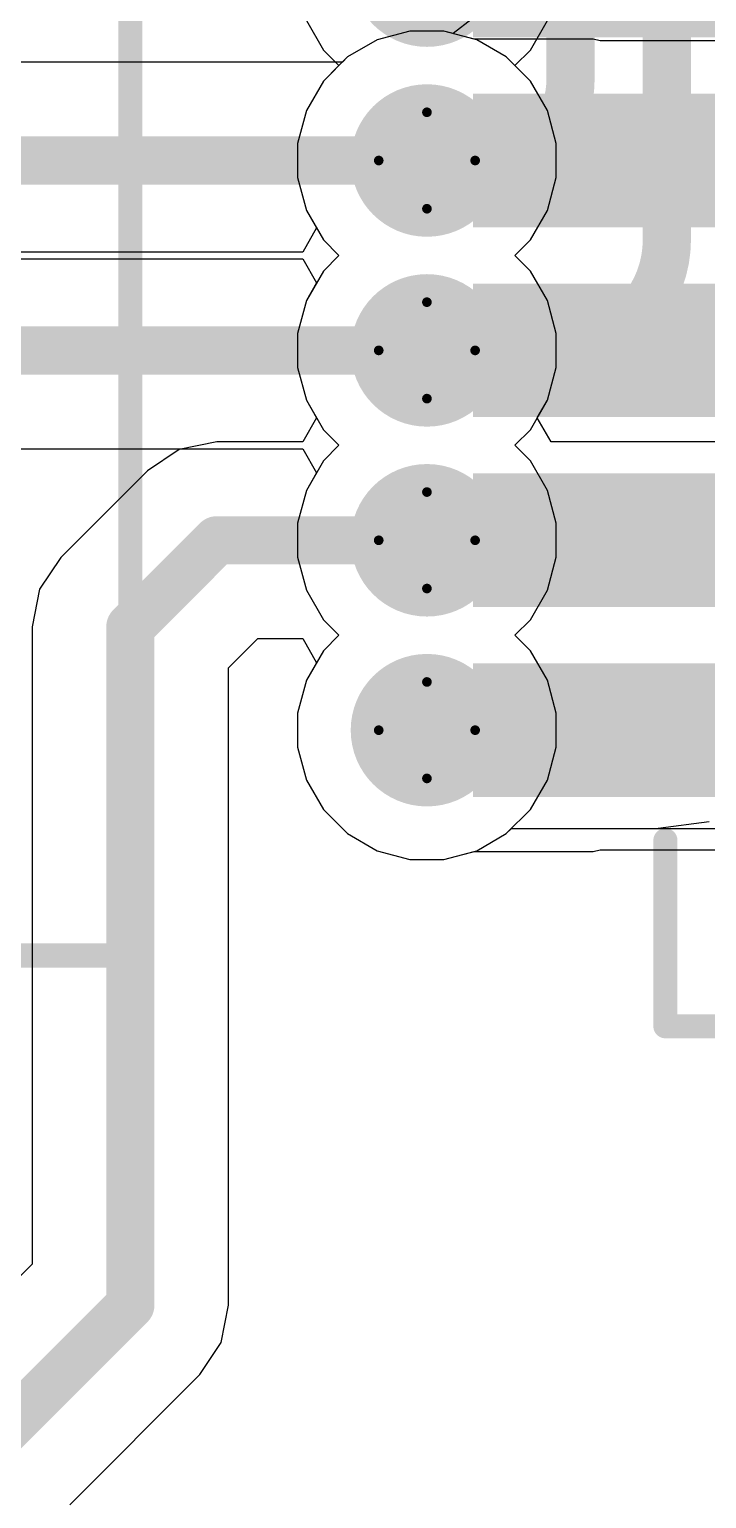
# Model space of a CAD drawing. Header units: inches. Extents: x -17.5 to 14.7, y -6.2 to 5.9.
# Drawn here: x 3.2231 to 3.3635, y 1.3479 to 1.6525 of the extents above; entities that cross this region are included whole.
import ezdxf

# ---------------------------------------------------------------- set-up
doc = ezdxf.new("R2010")
doc.units = ezdxf.units.IN
doc.header["$MEASUREMENT"] = 0
for name, color, linetype in [('Bottom Layer', 5, 'Continuous'), ('Bottom Solder', 6, 'Continuous'), ('Drill Drawing', 1, 'Continuous'), ('Ground Layer', 76, 'Continuous'), ('Power Layer', 16, 'Continuous'), ('Top Layer', 1, 'Continuous'), ('Top Overlay', 2, 'Continuous'), ('Top Paste', 8, 'Continuous'), ('Top Solder', 216, 'Continuous'), ('Via Holes', 16, 'Continuous')]:
    doc.layers.add(name, color=color, linetype=linetype)

# ---------------------------------------------------------------- blocks, each defined once
blk = doc.blocks.new('ESP32_WROOM_32UE_N16_63')
at = {"layer": 'Top Overlay'}
for points in [[(0.356, 0.399, 0.005, 0.005, 0), (-0.356, 0.399, 0.005, 0.005, 0)], [(0.356, 0.375, 0.005, 0.005, 0), (0.356, 0.399, 0.005, 0.005, 0)]]:
    blk.add_lwpolyline(points, format="xyseb", dxfattribs=at)
blk.add_lwpolyline([(0.35475, 0.399, 0.0025, 0.0025, 1), (0.35725, 0.399, 0.0025, 0.0025, 1)], format="xyseb", close=True, dxfattribs=at)
blk.add_lwpolyline([(0.35475, 0.399, 0.0025, 0.0025, 1), (0.35725, 0.399, 0.0025, 0.0025, 1)], format="xyseb", close=True, dxfattribs=at)
blk = doc.blocks.new('V________T______143')
at = {"layer": 'Top Layer'}
for points in [[(-0.02953, -0.01821), (-0.00984, -0.01821), (-0.00984, -0.0812), (-0.02953, -0.0812)], [(0.00984, -0.01821), (0.02953, -0.01821), (0.02953, -0.0812), (0.00984, -0.0812)], [(0.04921, -0.01821), (0.0689, -0.01821), (0.0689, -0.0812), (0.04921, -0.0812)], [(0.08858, -0.01821), (0.10827, -0.01821), (0.10827, -0.0812), (0.08858, -0.0812)]]:
    blk.add_hatch(color=1, dxfattribs=at).paths.add_polyline_path(points)
at = {"layer": 'Top Paste'}
for points in [[(-0.02953, -0.01821), (-0.00984, -0.01821), (-0.00984, -0.0812), (-0.02953, -0.0812)], [(0.00984, -0.01821), (0.02953, -0.01821), (0.02953, -0.0812), (0.00984, -0.0812)], [(0.04921, -0.01821), (0.0689, -0.01821), (0.0689, -0.0812), (0.04921, -0.0812)], [(0.08858, -0.01821), (0.10827, -0.01821), (0.10827, -0.0812), (0.08858, -0.0812)]]:
    blk.add_hatch(color=8, dxfattribs=at).paths.add_polyline_path(points)
at = {"layer": 'Top Solder'}
for points in [[(-0.0729, -0.01421), (-0.04521, -0.01421), (-0.04521, -0.0852), (-0.0729, -0.0852)], [(-0.03353, -0.01421), (-0.00584, -0.01421), (-0.00584, -0.0852), (-0.03353, -0.0852)], [(0.00584, -0.01421), (0.03353, -0.01421), (0.03353, -0.0852), (0.00584, -0.0852)], [(0.04521, -0.01421), (0.0729, -0.01421), (0.0729, -0.0852), (0.04521, -0.0852)], [(0.08458, -0.01421), (0.11227, -0.01421), (0.11227, -0.0852), (0.08458, -0.0852)]]:
    blk.add_hatch(color=216, dxfattribs=at).paths.add_polyline_path(points)
at = {"layer": 'Top Overlay'}
for points in [[(0.15981, -0.04528, 0.005, 0.005, 0), (0.15981, -0.00474, 0.005, 0.005, 0)], [(0.15981, -0.04528, 0.005, 0.005, 0), (0.12128, -0.04528, 0.005, 0.005, 0)]]:
    blk.add_lwpolyline(points, format="xyseb", dxfattribs=at)
for points in [[(0.12003, -0.04528, 0.0025, 0.0025, 1), (0.12253, -0.04528, 0.0025, 0.0025, 1)], [(0.15856, -0.04528, 0.0025, 0.0025, 1), (0.16106, -0.04528, 0.0025, 0.0025, 1)], [(0.15856, -0.04528, 0.0025, 0.0025, 1), (0.16106, -0.04528, 0.0025, 0.0025, 1)]]:
    blk.add_lwpolyline(points, format="xyseb", close=True, dxfattribs=at)

msp = doc.modelspace()

# ---------------------------------------------------------------- hatches: boundary and pattern name
at = {"layer": 'Bottom Layer'}
h = msp.add_hatch(color=5, dxfattribs=at)
edge = h.paths.add_edge_path()
edge.add_arc((3.30552, 1.62529), 0.01181, 0, 360)
h = msp.add_hatch(color=5, dxfattribs=at)
edge = h.paths.add_edge_path()
edge.add_arc((3.30552, 1.58592), 0.01181, 0, 360)
h = msp.add_hatch(color=5, dxfattribs=at)
edge = h.paths.add_edge_path()
edge.add_arc((3.30552, 1.54655), 0.01181, 0, 360)
h = msp.add_hatch(color=5, dxfattribs=at)
edge = h.paths.add_edge_path()
edge.add_arc((3.30552, 1.50718), 0.01181, 0, 360)
at = {"layer": 'Bottom Solder'}
h = msp.add_hatch(color=6, dxfattribs=at)
edge = h.paths.add_edge_path()
edge.add_arc((3.30552, 1.66466), 0.01581, 0, 360)
h = msp.add_hatch(color=6, dxfattribs=at)
edge = h.paths.add_edge_path()
edge.add_arc((3.30552, 1.62529), 0.01581, 0, 360)
h = msp.add_hatch(color=6, dxfattribs=at)
edge = h.paths.add_edge_path()
edge.add_arc((3.30552, 1.58592), 0.01581, 0, 360)
h = msp.add_hatch(color=6, dxfattribs=at)
edge = h.paths.add_edge_path()
edge.add_arc((3.30552, 1.54655), 0.01581, 0, 360)
h = msp.add_hatch(color=6, dxfattribs=at)
edge = h.paths.add_edge_path()
edge.add_arc((3.30552, 1.50718), 0.01581, 0, 360)
at = {"layer": 'Ground Layer'}
h = msp.add_hatch(color=76, dxfattribs=at)
edge = h.paths.add_edge_path()
edge.add_arc((3.30552, 1.62529), 0.01181, 0, 360)
h = msp.add_hatch(color=76, dxfattribs=at)
edge = h.paths.add_edge_path()
edge.add_arc((3.30552, 1.58592), 0.01181, 0, 360)
h = msp.add_hatch(color=76, dxfattribs=at)
edge = h.paths.add_edge_path()
edge.add_arc((3.30552, 1.54655), 0.01181, 0, 360)
h = msp.add_hatch(color=76, dxfattribs=at)
edge = h.paths.add_edge_path()
edge.add_arc((3.30552, 1.50718), 0.01181, 0, 360)
at = {"layer": 'Power Layer'}
h = msp.add_hatch(color=16, dxfattribs=at)
edge = h.paths.add_edge_path()
edge.add_arc((3.30552, 1.62529), 0.01181, 0, 360)
h = msp.add_hatch(color=16, dxfattribs=at)
edge = h.paths.add_edge_path()
edge.add_arc((3.30552, 1.58592), 0.01181, 0, 360)
h = msp.add_hatch(color=16, dxfattribs=at)
edge = h.paths.add_edge_path()
edge.add_arc((3.30552, 1.54655), 0.01181, 0, 360)
h = msp.add_hatch(color=16, dxfattribs=at)
edge = h.paths.add_edge_path()
edge.add_arc((3.30552, 1.50718), 0.01181, 0, 360)
at = {"layer": 'Top Layer'}
h = msp.add_hatch(color=1, dxfattribs=at)
edge = h.paths.add_edge_path()
edge.add_arc((3.30552, 1.62529), 0.01181, 0, 360)
for points in [[(3.34, 1.61545), (3.34, 1.63513), (3.30552, 1.63513), (3.30552, 1.61545)], [(3.34, 1.57608), (3.34, 1.59576), (3.30552, 1.59576), (3.30552, 1.57608)], [(3.34, 1.53671), (3.34, 1.55639), (3.30552, 1.55639), (3.30552, 1.53671)], [(3.34, 1.49734), (3.34, 1.51702), (3.30552, 1.51702), (3.30552, 1.49734)]]:
    msp.add_hatch(color=1, dxfattribs=at).paths.add_polyline_path(points)
h = msp.add_hatch(color=1, dxfattribs=at)
edge = h.paths.add_edge_path()
edge.add_arc((3.30552, 1.58592), 0.01181, 0, 360)
h = msp.add_hatch(color=1, dxfattribs=at)
edge = h.paths.add_edge_path()
edge.add_arc((3.30552, 1.54655), 0.01181, 0, 360)
h = msp.add_hatch(color=1, dxfattribs=at)
edge = h.paths.add_edge_path()
edge.add_arc((3.30552, 1.50718), 0.01181, 0, 360)
at = {"layer": 'Top Solder'}
h = msp.add_hatch(color=216, dxfattribs=at)
edge = h.paths.add_edge_path()
edge.add_arc((3.30552, 1.66466), 0.01581, 0, 360)
h = msp.add_hatch(color=216, dxfattribs=at)
edge = h.paths.add_edge_path()
edge.add_arc((3.30552, 1.62529), 0.01581, 0, 360)
h = msp.add_hatch(color=216, dxfattribs=at)
edge = h.paths.add_edge_path()
edge.add_arc((3.30552, 1.58592), 0.01581, 0, 360)
h = msp.add_hatch(color=216, dxfattribs=at)
edge = h.paths.add_edge_path()
edge.add_arc((3.30552, 1.54655), 0.01581, 0, 360)
h = msp.add_hatch(color=216, dxfattribs=at)
edge = h.paths.add_edge_path()
edge.add_arc((3.30552, 1.50718), 0.01581, 0, 360)
at = {"layer": 'Via Holes'}
h = msp.add_hatch(color=7, dxfattribs=at)
edge = h.paths.add_edge_path()
edge.add_arc((3.30552, 1.62529), 0.00591, 0, 360)
h = msp.add_hatch(color=7, dxfattribs=at)
edge = h.paths.add_edge_path()
edge.add_arc((3.30552, 1.58592), 0.00591, 0, 360)
h = msp.add_hatch(color=7, dxfattribs=at)
edge = h.paths.add_edge_path()
edge.add_arc((3.30552, 1.54655), 0.00591, 0, 360)
h = msp.add_hatch(color=7, dxfattribs=at)
edge = h.paths.add_edge_path()
edge.add_arc((3.30552, 1.50718), 0.00591, 0, 360)

# ---------------------------------------------------------------- linework, layer by layer
at = {"layer": 'Bottom Layer'}
for p, q in [((3.30199, 1.6521), (3.29517, 1.65028)), ((3.30904, 1.6521), (3.30199, 1.6521)), ((3.31586, 1.65028), (3.30904, 1.6521)), ((3.29517, 1.65028), (3.28905, 1.64675)), ((3.32198, 1.64675), (3.31586, 1.65028)), ((3.28799, 1.64568), (3.05829, 1.64568)), ((3.28905, 1.64675), (3.28799, 1.64568)), ((3.32697, 1.64175), (3.32198, 1.64675)), ((3.3305, 1.63564), (3.32697, 1.64175)), ((3.33233, 1.62882), (3.3305, 1.63564)), ((3.33233, 1.62176), (3.33233, 1.62882)), ((3.3305, 1.61494), (3.33233, 1.62176)), ((3.32697, 1.60883), (3.3305, 1.61494)), ((3.32375, 1.60561), (3.32697, 1.60883)), ((3.32697, 1.60238), (3.32375, 1.60561)), ((3.06674, 1.6049), (3.27975, 1.6049)), ((3.27975, 1.6049), (3.28263, 1.5999)), ((3.3305, 1.59627), (3.32697, 1.60238)), ((3.28263, 1.5999), (3.28053, 1.59627)), ((3.28053, 1.59627), (3.2787, 1.58945)), ((3.33233, 1.58945), (3.3305, 1.59627)), ((3.2787, 1.58945), (3.2787, 1.58239)), ((3.33233, 1.58239), (3.33233, 1.58945)), ((3.2787, 1.58239), (3.28053, 1.57557)), ((3.3305, 1.57557), (3.33233, 1.58239)), ((3.28053, 1.57557), (3.28263, 1.57194)), ((3.3284, 1.57194), (3.3305, 1.57557)), ((3.28263, 1.57194), (3.27975, 1.56694)), ((3.33128, 1.56694), (3.3284, 1.57194)), ((3.26196, 1.56694), (3.25416, 1.56539)), ((3.27975, 1.56694), (3.26196, 1.56694)), ((3.4081, 1.56694), (3.33128, 1.56694)), ((3.25416, 1.56539), (3.24754, 1.56097)), ((3.24754, 1.56097), (3.22958, 1.54301)), ((3.22958, 1.54301), (3.22516, 1.53639)), ((3.22516, 1.53639), (3.22361, 1.52859)), ((3.22361, 1.52859), (3.22361, 1.39645)), ((3.26439, 1.52014), (3.27041, 1.52616)), ((3.27041, 1.52616), (3.27975, 1.52616)), ((3.27975, 1.52616), (3.28263, 1.52116)), ((3.26439, 1.388), (3.26439, 1.52014)), ((3.28263, 1.52116), (3.28053, 1.51753)), ((3.28053, 1.51753), (3.2787, 1.51071)), ((3.2787, 1.51071), (3.2787, 1.50365)), ((3.2787, 1.50365), (3.28053, 1.49683)), ((3.28053, 1.49683), (3.28406, 1.49072)), ((3.28406, 1.49072), (3.28905, 1.48573)), ((3.32198, 1.48573), (3.32304, 1.48679)), ((3.32304, 1.48679), (3.44175, 1.48679)), ((3.28905, 1.48573), (3.29517, 1.4822)), ((3.31586, 1.4822), (3.32198, 1.48573)), ((3.29517, 1.4822), (3.30199, 1.48037)), ((3.30904, 1.48037), (3.31586, 1.4822)), ((3.30199, 1.48037), (3.30904, 1.48037)), ((3.22361, 1.39645), (3.20855, 1.38139)), ((3.26284, 1.3802), (3.26439, 1.388)), ((3.25842, 1.37358), (3.26284, 1.3802)), ((3.23142, 1.34658), (3.25842, 1.37358))]:
    msp.add_line(p, q, dxfattribs=at)
for points in [[(3.05829, 1.62529, 0.01, 0.01, 0), (3.30552, 1.62529, 0.01, 0.01, 0)], [(3.244, 1.52859, 0.01, 0.01, 0), (3.26196, 1.54655, 0.01, 0.01, 0)], [(3.26196, 1.54655, 0.01, 0.01, 0), (3.30552, 1.54655, 0.01, 0.01, 0)], [(3.30552, 1.54655, 0.01, 0.01, 0), (3.41655, 1.54655, 0.01, 0.01, 0)], [(3.244, 1.388, 0.01, 0.01, 0), (3.244, 1.52859, 0.01, 0.01, 0)], [(3.30552, 1.50718, 0.01, 0.01, 0), (3.44175, 1.50718, 0.01, 0.01, 0)], [(3.217, 1.361, 0.01, 0.01, 0), (3.244, 1.388, 0.01, 0.01, 0)]]:
    msp.add_lwpolyline(points, format="xyseb", dxfattribs=at)
for points in [[(3.30302, 1.62529, 0.005, 0.005, 1), (3.30802, 1.62529, 0.005, 0.005, 1)], [(3.25946, 1.54655, 0.005, 0.005, 1), (3.26446, 1.54655, 0.005, 0.005, 1)], [(3.25946, 1.54655, 0.005, 0.005, 1), (3.26446, 1.54655, 0.005, 0.005, 1)], [(3.30302, 1.54655, 0.005, 0.005, 1), (3.30802, 1.54655, 0.005, 0.005, 1)], [(3.30302, 1.54655, 0.005, 0.005, 1), (3.30802, 1.54655, 0.005, 0.005, 1)], [(3.2415, 1.52859, 0.005, 0.005, 1), (3.2465, 1.52859, 0.005, 0.005, 1)], [(3.2415, 1.52859, 0.005, 0.005, 1), (3.2465, 1.52859, 0.005, 0.005, 1)], [(3.30302, 1.50718, 0.005, 0.005, 1), (3.30802, 1.50718, 0.005, 0.005, 1)], [(3.2415, 1.388, 0.005, 0.005, 1), (3.2465, 1.388, 0.005, 0.005, 1)], [(3.2415, 1.388, 0.005, 0.005, 1), (3.2465, 1.388, 0.005, 0.005, 1)]]:
    msp.add_lwpolyline(points, format="xyseb", close=True, dxfattribs=at)
at = {"layer": 'Drill Drawing'}
for points in [[(3.29552, 1.62529, 0.002, 0.002, 0), (3.30552, 1.63529, 0.002, 0.002, 0)], [(3.30552, 1.63529, 0.002, 0.002, 0), (3.31552, 1.62529, 0.002, 0.002, 0)], [(3.29552, 1.62529, 0.002, 0.002, 0), (3.30552, 1.61529, 0.002, 0.002, 0)], [(3.30552, 1.61529, 0.002, 0.002, 0), (3.31552, 1.62529, 0.002, 0.002, 0)], [(3.29552, 1.58592, 0.002, 0.002, 0), (3.30552, 1.59592, 0.002, 0.002, 0)], [(3.30552, 1.59592, 0.002, 0.002, 0), (3.31552, 1.58592, 0.002, 0.002, 0)], [(3.29552, 1.58592, 0.002, 0.002, 0), (3.30552, 1.57592, 0.002, 0.002, 0)], [(3.30552, 1.57592, 0.002, 0.002, 0), (3.31552, 1.58592, 0.002, 0.002, 0)], [(3.29552, 1.54655, 0.002, 0.002, 0), (3.30552, 1.55655, 0.002, 0.002, 0)], [(3.30552, 1.55655, 0.002, 0.002, 0), (3.31552, 1.54655, 0.002, 0.002, 0)], [(3.29552, 1.54655, 0.002, 0.002, 0), (3.30552, 1.53655, 0.002, 0.002, 0)], [(3.30552, 1.53655, 0.002, 0.002, 0), (3.31552, 1.54655, 0.002, 0.002, 0)], [(3.29552, 1.50718, 0.002, 0.002, 0), (3.30552, 1.51718, 0.002, 0.002, 0)], [(3.30552, 1.51718, 0.002, 0.002, 0), (3.31552, 1.50718, 0.002, 0.002, 0)], [(3.29552, 1.50718, 0.002, 0.002, 0), (3.30552, 1.49718, 0.002, 0.002, 0)], [(3.30552, 1.49718, 0.002, 0.002, 0), (3.31552, 1.50718, 0.002, 0.002, 0)]]:
    msp.add_lwpolyline(points, format="xyseb", dxfattribs=at)
for points in [[(3.30502, 1.63529, 0.001, 0.001, 1), (3.30602, 1.63529, 0.001, 0.001, 1)], [(3.30502, 1.63529, 0.001, 0.001, 1), (3.30602, 1.63529, 0.001, 0.001, 1)], [(3.29502, 1.62529, 0.001, 0.001, 1), (3.29602, 1.62529, 0.001, 0.001, 1)], [(3.29502, 1.62529, 0.001, 0.001, 1), (3.29602, 1.62529, 0.001, 0.001, 1)], [(3.31502, 1.62529, 0.001, 0.001, 1), (3.31602, 1.62529, 0.001, 0.001, 1)], [(3.31502, 1.62529, 0.001, 0.001, 1), (3.31602, 1.62529, 0.001, 0.001, 1)], [(3.30502, 1.61529, 0.001, 0.001, 1), (3.30602, 1.61529, 0.001, 0.001, 1)], [(3.30502, 1.61529, 0.001, 0.001, 1), (3.30602, 1.61529, 0.001, 0.001, 1)], [(3.30502, 1.59592, 0.001, 0.001, 1), (3.30602, 1.59592, 0.001, 0.001, 1)], [(3.30502, 1.59592, 0.001, 0.001, 1), (3.30602, 1.59592, 0.001, 0.001, 1)], [(3.29502, 1.58592, 0.001, 0.001, 1), (3.29602, 1.58592, 0.001, 0.001, 1)], [(3.29502, 1.58592, 0.001, 0.001, 1), (3.29602, 1.58592, 0.001, 0.001, 1)], [(3.31502, 1.58592, 0.001, 0.001, 1), (3.31602, 1.58592, 0.001, 0.001, 1)], [(3.31502, 1.58592, 0.001, 0.001, 1), (3.31602, 1.58592, 0.001, 0.001, 1)], [(3.30502, 1.57592, 0.001, 0.001, 1), (3.30602, 1.57592, 0.001, 0.001, 1)], [(3.30502, 1.57592, 0.001, 0.001, 1), (3.30602, 1.57592, 0.001, 0.001, 1)], [(3.30502, 1.55655, 0.001, 0.001, 1), (3.30602, 1.55655, 0.001, 0.001, 1)], [(3.30502, 1.55655, 0.001, 0.001, 1), (3.30602, 1.55655, 0.001, 0.001, 1)], [(3.29502, 1.54655, 0.001, 0.001, 1), (3.29602, 1.54655, 0.001, 0.001, 1)], [(3.29502, 1.54655, 0.001, 0.001, 1), (3.29602, 1.54655, 0.001, 0.001, 1)], [(3.31502, 1.54655, 0.001, 0.001, 1), (3.31602, 1.54655, 0.001, 0.001, 1)], [(3.31502, 1.54655, 0.001, 0.001, 1), (3.31602, 1.54655, 0.001, 0.001, 1)], [(3.30502, 1.53655, 0.001, 0.001, 1), (3.30602, 1.53655, 0.001, 0.001, 1)], [(3.30502, 1.53655, 0.001, 0.001, 1), (3.30602, 1.53655, 0.001, 0.001, 1)], [(3.30502, 1.51718, 0.001, 0.001, 1), (3.30602, 1.51718, 0.001, 0.001, 1)], [(3.30502, 1.51718, 0.001, 0.001, 1), (3.30602, 1.51718, 0.001, 0.001, 1)], [(3.29502, 1.50718, 0.001, 0.001, 1), (3.29602, 1.50718, 0.001, 0.001, 1)], [(3.29502, 1.50718, 0.001, 0.001, 1), (3.29602, 1.50718, 0.001, 0.001, 1)], [(3.31502, 1.50718, 0.001, 0.001, 1), (3.31602, 1.50718, 0.001, 0.001, 1)], [(3.31502, 1.50718, 0.001, 0.001, 1), (3.31602, 1.50718, 0.001, 0.001, 1)], [(3.30502, 1.49718, 0.001, 0.001, 1), (3.30602, 1.49718, 0.001, 0.001, 1)], [(3.30502, 1.49718, 0.001, 0.001, 1), (3.30602, 1.49718, 0.001, 0.001, 1)]]:
    msp.add_lwpolyline(points, format="xyseb", close=True, dxfattribs=at)
at = {"layer": 'Ground Layer'}
for p, q in [((3.31489, 1.65464), (3.31093, 1.6516)), ((3.30199, 1.6521), (3.29517, 1.65028)), ((3.30904, 1.6521), (3.30199, 1.6521)), ((3.31093, 1.6516), (3.30904, 1.6521)), ((3.29517, 1.65028), (3.28905, 1.64675)), ((3.28905, 1.64675), (3.28406, 1.64175)), ((3.28406, 1.64175), (3.28053, 1.63564)), ((3.28053, 1.63564), (3.2787, 1.62882)), ((3.2787, 1.62882), (3.2787, 1.62176)), ((3.2787, 1.62176), (3.28053, 1.61494)), ((3.28053, 1.61494), (3.28406, 1.60883)), ((3.28406, 1.60883), (3.28728, 1.60561)), ((3.28728, 1.60561), (3.28406, 1.60238)), ((3.28406, 1.60238), (3.28053, 1.59627)), ((3.28053, 1.59627), (3.2787, 1.58945)), ((3.2787, 1.58945), (3.2787, 1.58239)), ((3.2787, 1.58239), (3.28053, 1.57557)), ((3.28053, 1.57557), (3.28406, 1.56946)), ((3.28406, 1.56946), (3.28728, 1.56624)), ((3.28728, 1.56624), (3.28406, 1.56301)), ((3.28406, 1.56301), (3.28053, 1.5569)), ((3.28053, 1.5569), (3.2787, 1.55008)), ((3.2787, 1.55008), (3.2787, 1.54302)), ((3.2787, 1.54302), (3.28053, 1.5362)), ((3.28053, 1.5362), (3.28406, 1.53009)), ((3.28406, 1.53009), (3.28728, 1.52687)), ((3.28728, 1.52687), (3.28406, 1.52364)), ((3.28406, 1.52364), (3.28053, 1.51753)), ((3.28053, 1.51753), (3.2787, 1.51071)), ((3.2787, 1.51071), (3.2787, 1.50365)), ((3.2787, 1.50365), (3.28053, 1.49683)), ((3.28053, 1.49683), (3.28406, 1.49072)), ((3.28406, 1.49072), (3.28905, 1.48573)), ((3.32198, 1.48573), (3.32304, 1.48679)), ((3.32304, 1.48679), (3.35306, 1.48679)), ((3.35306, 1.48679), (3.35347, 1.48687)), ((3.35347, 1.48687), (3.36408, 1.48827)), ((3.28905, 1.48573), (3.29517, 1.4822)), ((3.31586, 1.4822), (3.32198, 1.48573)), ((3.29517, 1.4822), (3.30199, 1.48037)), ((3.30904, 1.48037), (3.31586, 1.4822)), ((3.30199, 1.48037), (3.30904, 1.48037))]:
    msp.add_line(p, q, dxfattribs=at)
for points in [[(3.35529, 1.60883, 0.01, 0.01, 0), (3.35529, 2.36471, 0.01, 0.01, 0)], [(3.33529, 1.64175, 0.01, 0.01, 0), (3.33529, 2.35471, 0.01, 0.01, 0)], [(3.33529, 1.64175, 0.01, 0.01, -0.138303), (3.33286, 1.63315, 0.01, 0.01, 0)], [(3.33286, 1.63315, 0.01, 0.01, -0.118384), (3.32742, 1.62772, 0.01, 0.01, 0)], [(3.30552, 1.62529, 0.01, 0.01, 0), (3.31882, 1.62529, 0.01, 0.01, 0)], [(3.32742, 1.62772, 0.01, 0.01, -0.138303), (3.31882, 1.62529, 0.01, 0.01, 0)], [(3.35529, 1.60883, 0.01, 0.01, -0.111524), (3.35306, 1.59898, 0.01, 0.01, 0)], [(3.35306, 1.59898, 0.01, 0.01, -0.172242), (3.34222, 1.58815, 0.01, 0.01, 0)], [(3.34222, 1.58815, 0.01, 0.01, -0.111524), (3.33238, 1.58592, 0.01, 0.01, 0)], [(3.30552, 1.58592, 0.01, 0.01, 0), (3.33238, 1.58592, 0.01, 0.01, 0)], [(3.37529, 1.52941, 0.01, 0.01, -0.414214), (3.35306, 1.50718, 0.01, 0.01, 0)], [(3.30552, 1.50718, 0.01, 0.01, 0), (3.35306, 1.50718, 0.01, 0.01, 0)]]:
    msp.add_lwpolyline(points, format="xyseb", dxfattribs=at)
for points in [[(3.33279, 1.64175, 0.005, 0.005, 1), (3.33779, 1.64175, 0.005, 0.005, 1)], [(3.33279, 1.64175, 0.005, 0.005, 1), (3.33779, 1.64175, 0.005, 0.005, 1)], [(3.33036, 1.63315, 0.005, 0.005, 1), (3.33536, 1.63315, 0.005, 0.005, 1)], [(3.33036, 1.63315, 0.005, 0.005, 1), (3.33536, 1.63315, 0.005, 0.005, 1)], [(3.30302, 1.62529, 0.005, 0.005, 1), (3.30802, 1.62529, 0.005, 0.005, 1)], [(3.31632, 1.62529, 0.005, 0.005, 1), (3.32132, 1.62529, 0.005, 0.005, 1)], [(3.31632, 1.62529, 0.005, 0.005, 1), (3.32132, 1.62529, 0.005, 0.005, 1)], [(3.32492, 1.62772, 0.005, 0.005, 1), (3.32992, 1.62772, 0.005, 0.005, 1)], [(3.32492, 1.62772, 0.005, 0.005, 1), (3.32992, 1.62772, 0.005, 0.005, 1)], [(3.35279, 1.60883, 0.005, 0.005, 1), (3.35779, 1.60883, 0.005, 0.005, 1)], [(3.35279, 1.60883, 0.005, 0.005, 1), (3.35779, 1.60883, 0.005, 0.005, 1)], [(3.35056, 1.59898, 0.005, 0.005, 1), (3.35556, 1.59898, 0.005, 0.005, 1)], [(3.35056, 1.59898, 0.005, 0.005, 1), (3.35556, 1.59898, 0.005, 0.005, 1)], [(3.33972, 1.58815, 0.005, 0.005, 1), (3.34472, 1.58815, 0.005, 0.005, 1)], [(3.33972, 1.58815, 0.005, 0.005, 1), (3.34472, 1.58815, 0.005, 0.005, 1)], [(3.30302, 1.58592, 0.005, 0.005, 1), (3.30802, 1.58592, 0.005, 0.005, 1)], [(3.32988, 1.58592, 0.005, 0.005, 1), (3.33488, 1.58592, 0.005, 0.005, 1)], [(3.32988, 1.58592, 0.005, 0.005, 1), (3.33488, 1.58592, 0.005, 0.005, 1)], [(3.30302, 1.50718, 0.005, 0.005, 1), (3.30802, 1.50718, 0.005, 0.005, 1)], [(3.35056, 1.50718, 0.005, 0.005, 1), (3.35556, 1.50718, 0.005, 0.005, 1)], [(3.35056, 1.50718, 0.005, 0.005, 1), (3.35556, 1.50718, 0.005, 0.005, 1)]]:
    msp.add_lwpolyline(points, format="xyseb", close=True, dxfattribs=at)
at = {"layer": 'Power Layer'}
for p, q in [((3.28053, 1.65431), (3.28406, 1.6482)), ((3.32697, 1.6482), (3.3305, 1.65431)), ((3.28406, 1.6482), (3.28728, 1.64498)), ((3.32375, 1.64498), (3.32697, 1.6482)), ((3.28728, 1.64498), (3.28406, 1.64175)), ((3.32697, 1.64175), (3.32375, 1.64498)), ((3.28406, 1.64175), (3.28053, 1.63564)), ((3.3305, 1.63564), (3.32697, 1.64175)), ((3.28053, 1.63564), (3.2787, 1.62882)), ((3.33233, 1.62882), (3.3305, 1.63564)), ((3.2787, 1.62882), (3.2787, 1.62176)), ((3.33233, 1.62176), (3.33233, 1.62882)), ((3.2787, 1.62176), (3.28053, 1.61494)), ((3.3305, 1.61494), (3.33233, 1.62176)), ((3.28053, 1.61494), (3.28406, 1.60883)), ((3.32697, 1.60883), (3.3305, 1.61494)), ((3.28406, 1.60883), (3.28728, 1.60561)), ((3.32375, 1.60561), (3.32697, 1.60883)), ((3.28728, 1.60561), (3.28406, 1.60238)), ((3.32697, 1.60238), (3.32375, 1.60561)), ((3.28406, 1.60238), (3.28053, 1.59627)), ((3.3305, 1.59627), (3.32697, 1.60238)), ((3.28053, 1.59627), (3.2787, 1.58945)), ((3.33233, 1.58945), (3.3305, 1.59627)), ((3.2787, 1.58945), (3.2787, 1.58239)), ((3.33233, 1.58239), (3.33233, 1.58945)), ((3.2787, 1.58239), (3.28053, 1.57557)), ((3.3305, 1.57557), (3.33233, 1.58239)), ((3.28053, 1.57557), (3.28406, 1.56946)), ((3.32697, 1.56946), (3.3305, 1.57557)), ((3.28406, 1.56946), (3.28728, 1.56624)), ((3.32375, 1.56624), (3.32697, 1.56946)), ((3.28728, 1.56624), (3.28406, 1.56301)), ((3.32697, 1.56301), (3.32375, 1.56624)), ((3.28406, 1.56301), (3.28053, 1.5569)), ((3.3305, 1.5569), (3.32697, 1.56301)), ((3.28053, 1.5569), (3.2787, 1.55008)), ((3.33233, 1.55008), (3.3305, 1.5569)), ((3.2787, 1.55008), (3.2787, 1.54302)), ((3.33233, 1.54302), (3.33233, 1.55008)), ((3.2787, 1.54302), (3.28053, 1.5362)), ((3.3305, 1.5362), (3.33233, 1.54302)), ((3.28053, 1.5362), (3.28406, 1.53009)), ((3.32697, 1.53009), (3.3305, 1.5362)), ((3.28406, 1.53009), (3.28728, 1.52687)), ((3.32375, 1.52687), (3.32697, 1.53009)), ((3.28728, 1.52687), (3.28406, 1.52364)), ((3.32697, 1.52364), (3.32375, 1.52687)), ((3.28406, 1.52364), (3.28053, 1.51753)), ((3.3305, 1.51753), (3.32697, 1.52364)), ((3.28053, 1.51753), (3.2787, 1.51071)), ((3.33233, 1.51071), (3.3305, 1.51753)), ((3.2787, 1.51071), (3.2787, 1.50365)), ((3.33233, 1.50365), (3.33233, 1.51071)), ((3.2787, 1.50365), (3.28053, 1.49683)), ((3.3305, 1.49683), (3.33233, 1.50365)), ((3.28053, 1.49683), (3.28406, 1.49072)), ((3.32697, 1.49072), (3.3305, 1.49683)), ((3.28406, 1.49072), (3.28905, 1.48573)), ((3.32198, 1.48573), (3.32697, 1.49072)), ((3.28905, 1.48573), (3.29517, 1.4822)), ((3.31586, 1.4822), (3.32198, 1.48573)), ((3.29517, 1.4822), (3.30199, 1.48037)), ((3.30904, 1.48037), (3.31586, 1.4822)), ((3.30199, 1.48037), (3.30904, 1.48037))]:
    msp.add_line(p, q, dxfattribs=at)
at = {"layer": 'Top Layer'}
for p, q in [((3.30199, 1.6521), (3.29517, 1.65028)), ((3.30904, 1.6521), (3.30199, 1.6521)), ((3.3153, 1.65043), (3.30904, 1.6521)), ((3.29517, 1.65028), (3.28905, 1.64675)), ((3.34, 1.65043), (3.3153, 1.65043)), ((3.34148, 1.65013), (3.34, 1.65043)), ((3.39706, 1.65013), (3.34148, 1.65013)), ((3.28905, 1.64675), (3.28406, 1.64175)), ((3.28406, 1.64175), (3.28053, 1.63564)), ((3.28053, 1.63564), (3.2787, 1.62882)), ((3.2787, 1.62882), (3.2787, 1.62176)), ((3.2787, 1.62176), (3.28053, 1.61494)), ((3.28053, 1.61494), (3.28263, 1.61131)), ((3.28263, 1.61131), (3.27975, 1.60631)), ((3.27975, 1.60631), (3.02237, 1.60631)), ((3.02237, 1.56553), (3.27975, 1.56553)), ((3.27975, 1.56553), (3.28263, 1.56053)), ((3.28263, 1.56053), (3.28053, 1.5569)), ((3.28053, 1.5569), (3.2787, 1.55008)), ((3.2787, 1.55008), (3.2787, 1.54302)), ((3.2787, 1.54302), (3.28053, 1.5362)), ((3.28053, 1.5362), (3.28406, 1.53009)), ((3.28406, 1.53009), (3.28728, 1.52687)), ((3.28728, 1.52687), (3.28406, 1.52364)), ((3.28406, 1.52364), (3.28053, 1.51753)), ((3.28053, 1.51753), (3.2787, 1.51071)), ((3.2787, 1.51071), (3.2787, 1.50365)), ((3.2787, 1.50365), (3.28053, 1.49683)), ((3.28053, 1.49683), (3.28406, 1.49072)), ((3.28406, 1.49072), (3.28905, 1.48573)), ((3.28905, 1.48573), (3.29517, 1.4822)), ((3.29517, 1.4822), (3.30199, 1.48037)), ((3.30904, 1.48037), (3.31529, 1.48205)), ((3.31529, 1.48205), (3.34, 1.48205)), ((3.34, 1.48205), (3.34148, 1.48234)), ((3.34148, 1.48234), (3.39706, 1.48234)), ((3.30199, 1.48037), (3.30904, 1.48037))]:
    msp.add_line(p, q, dxfattribs=at)
msp.add_lwpolyline([(3.02237, 1.58592, 0.01, 0.01, 0), (3.30552, 1.58592, 0.01, 0.01, 0)], format="xyseb", dxfattribs=at)
msp.add_lwpolyline([(3.30302, 1.58592, 0.005, 0.005, 1), (3.30802, 1.58592, 0.005, 0.005, 1)], format="xyseb", close=True, dxfattribs=at)

# ---------------------------------------------------------------- block references
at = {"rotation": 270}
for name, p in [('ESP32_WROOM_32UE_N16_63', (2.845, 1.81646)), ('V________T______143', (3.40027, 1.60561))]:
    msp.add_blockref(name, p, dxfattribs=at)

doc.saveas('drawing.dxf')
